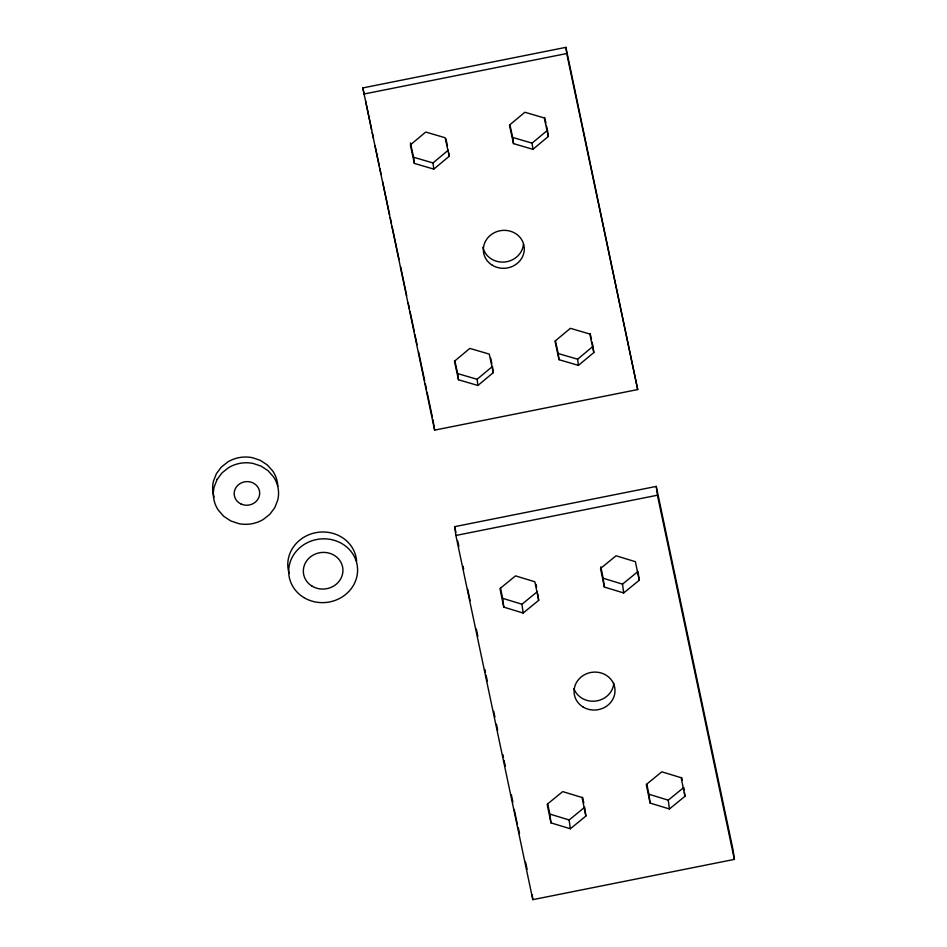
<?xml version="1.0" encoding="UTF-8"?>
<svg xmlns="http://www.w3.org/2000/svg" width="947" height="947" viewBox="0 0 947 947"><rect width="100%" height="100%" fill="white"/><g stroke="black" fill="none" stroke-linecap="round" stroke-linejoin="round"><path stroke-width="1.42" d="M410.465 142.985L413.567 157.238L432.98 162.943L448.369 150.1M449.186 156.291L445.161 137.753L425.748 132.047L410.359 144.891L414.384 163.417L433.809 169.122L449.186 156.291L448.7 152.574M509.877 124.613L512.67 137.445L532.084 143.139L547.473 130.307L546.549 126.034M548.301 136.486L544.265 117.949L524.851 112.255L509.462 125.087L513.499 143.624L532.912 149.318L548.301 136.486L547.473 130.307M454.868 360.76L457.661 373.592L477.075 379.285L492.464 366.453L493.28 372.633L477.904 385.476L458.478 379.771L454.453 361.233L469.842 348.401L489.256 354.107L493.28 372.633M555.404 340.671L558.197 353.503L577.611 359.209L593 346.365L592.076 342.092M593.828 352.556L589.792 334.019L570.378 328.313L554.989 341.157L559.026 359.694L578.439 365.388L593.828 352.556L593 346.365M500.572 588.324L502.62 598.326L521.963 604.222L537.494 591.544M538.677 600.351L534.866 581.778L515.523 575.871L499.98 588.561L503.792 607.134L523.135 613.029L538.677 600.351L537.837 594.065M600.812 566.815L603.156 578.238L622.51 584.145L638.041 571.455M639.213 580.274L635.401 561.689L616.059 555.794L600.528 568.472L604.34 587.057L623.682 592.952L639.213 580.274L638.207 572.722M547.757 804.062L549.805 814.065L569.147 819.96L584.678 807.282L585.862 816.089L570.319 828.767L550.976 822.872L547.165 804.287L562.707 791.609L582.05 797.504L585.862 816.089M646.86 784.258L648.908 794.261L668.251 800.156L683.793 787.478L684.125 789.999M684.965 796.285L681.153 777.712L661.811 771.817L646.28 784.495L650.092 803.068L669.434 808.975L684.965 796.285L684.456 792.509M362.819 87.917L565.904 47.35L637.71 389.56L434.626 430.127L362.819 87.917L364.027 93.682M363.636 94.096L566.732 53.529L565.904 47.35M454.702 526.662L656.259 486.403L733.191 850.584L734.363 859.391L532.818 899.65L455.886 535.469L454.702 526.662L455.898 532.321M455.886 535.469L657.431 495.21L656.259 486.403M544.679 117.475L545.922 123.181M590.206 333.533L591.449 339.239M445.883 138.7L447.434 145.826M490.605 357.895L491.836 363.601M566.732 53.529L637.71 389.56M657.431 495.21L734.363 859.391M365.554 100.903L371.65 129.739M372.254 132.627L373.473 138.392M375 145.601L379.262 165.796M379.877 168.684L381.096 174.449M382.612 181.658L389.619 214.827M390.235 217.715L391.454 223.48M392.058 226.369L399.066 259.537M400.593 266.746L406.689 295.594M408.204 302.803L409.424 308.568M410.039 311.456L414.301 331.651M414.916 334.528L417.047 344.625M418.562 351.834L424.658 380.682M425.274 383.559L426.493 389.335M427.097 392.212L432.282 416.739M432.886 419.616L434.626 430.127M457.697 540.808L458.893 546.455M463.071 566.259L463.663 569.088M476.353 629.116L477.868 636.325M484.876 669.482L485.48 672.358M486.095 675.247L487.314 681.011M493.707 711.28L494.926 717.045M496.453 724.254L497.66 730.019M502.845 754.522L503.449 757.411M504.064 760.287L505.284 766.052M511.368 794.888L512.895 802.097M518.329 827.808L519.536 833.538M525.585 862.196L527.1 869.358M467.676 589.188L470.079 600.611M514.221 809.519L517.228 823.795M681.733 777.475L682.325 780.34M582.63 797.267L583.802 802.985M536.038 584.394L536.618 587.258M668.251 800.156L669.434 808.975M622.51 584.145L623.682 592.952M648.908 794.261L650.092 803.068M577.611 359.209L578.439 365.388M603.156 578.238L604.34 587.057M532.084 143.139L532.912 149.318M558.197 353.503L559.026 359.694M512.67 137.445L513.499 143.624M569.147 819.96L570.319 828.767M521.963 604.222L523.135 613.029M549.805 814.065L550.976 822.872M477.075 379.285L477.904 385.476M502.62 598.326L503.792 607.134M532.143 894.619L532.818 899.65M432.98 162.943L433.809 169.122M457.661 373.592L458.478 379.771M413.567 157.238L414.384 163.417M523.431 244.066A20.503 18.952 -7.6 0 1 504.254 262.047A20.503 18.952 -7.6 0 1 482.899 247.155M613.798 683.178A20.503 18.952 -7.6 0 1 595.959 701.017A20.503 18.952 -7.6 0 1 573.941 688.658M289.119 573.337A34.494 31.867 -7.6 0 1 316.381 532.569A34.494 31.867 -7.6 0 1 356.617 561.275M214.069 497.187A33.926 31.369 -7.3 0 1 213.418 481.265L216.378 473.701L221.302 467.108L227.86 461.911A32.009 29.582 -7.3 0 1 252.458 457.709L260.449 460.42L267.385 465.001L272.831 471.133A33.926 31.369 -7.3 0 1 277.814 486.308M217.112 479.454L214.152 487.018A33.926 31.369 -7.3 0 0 218.355 510.208L223.788 516.34L230.737 520.921L238.715 523.632A32.009 29.582 -7.3 0 0 263.325 519.43L269.871 514.233L274.796 507.639L277.755 500.075A33.926 31.369 -7.3 0 0 273.553 476.886L268.119 470.754L261.183 466.173L253.192 463.462A32.009 29.582 -7.3 0 0 228.582 467.652L222.036 472.849L217.112 479.454M583.092 707.018A20.503 18.952 -7.6 0 0 614.97 691.985A20.503 18.952 -7.6 0 0 585.554 674.193A20.503 18.952 -7.6 0 0 583.092 707.018M492.381 265.278A20.503 18.952 -7.6 0 0 524.259 250.245A20.503 18.952 -7.6 0 0 494.831 232.453A20.503 18.952 -7.6 0 0 492.381 265.278M312.084 586.157A19.828 18.313 -7.6 0 0 342.897 571.621A19.828 18.313 -7.6 0 0 314.451 554.421A19.828 18.313 -7.6 0 0 312.084 586.157M303.892 597.569A34.494 31.867 -7.6 0 0 357.504 572.284A34.494 31.867 -7.6 0 0 308.024 542.347A34.494 31.867 -7.6 0 0 303.892 597.569M241.13 504.064A12.785 11.814 -7.3 0 0 259.679 492.582A12.785 11.814 -7.3 0 0 239.982 483.633A12.785 11.814 -7.3 0 0 241.13 504.064"/></g></svg>
